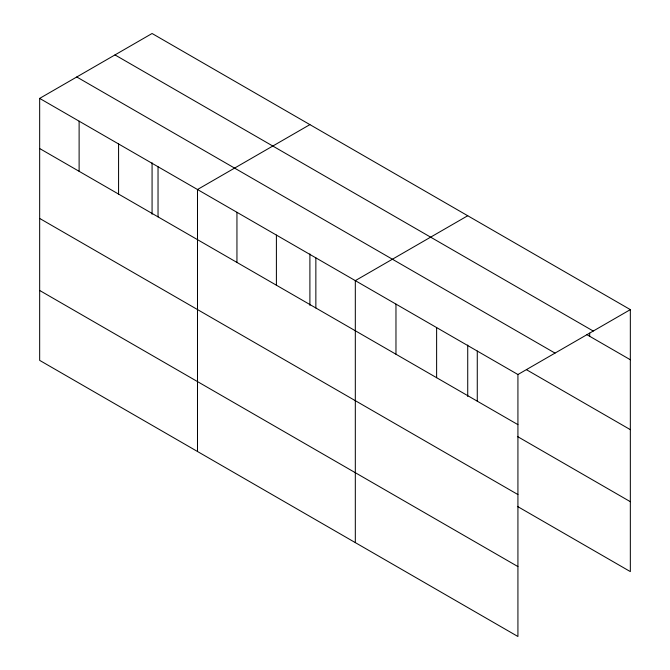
<?xml version="1.0" encoding="UTF-8"?>
<svg xmlns="http://www.w3.org/2000/svg" width="670" height="670" viewBox="0 0 670 670"><rect width="100%" height="100%" fill="white"/><g stroke="black" fill="none" stroke-linecap="round" stroke-linejoin="round"><path stroke-width="1" d="M39.664 98.398L517.927 374.522L517.927 636.5L39.664 360.376L39.664 98.398L152.073 33.5L630.336 309.624L630.336 571.602L517.416 506.403M309.9 124.62L197.491 189.518L197.491 451.496M467.727 215.74L355.318 280.638L355.318 542.616M517.927 374.522L630.336 309.624M114.98 54.915L593.243 331.039M586.97 334.715L630.336 359.748M76.757 76.983L555.02 353.107M526.444 369.681L630.336 429.654M39.664 148.531L517.927 424.646M517.416 436.488L630.336 501.688M39.664 218.437L517.927 494.56M39.664 290.47L517.927 566.586M589.684 333.141L589.684 336.273M477.274 351.055L477.274 401.179M467.727 345.042L467.727 396.489M436.622 327.58L436.622 377.704M395.97 304.113L395.97 354.237M315.855 257.858L315.855 307.991M309.9 253.922L309.9 305.369M276.4 235.078L276.4 285.211M236.946 212.298L236.946 262.431M158.036 166.738L158.036 216.871M152.073 162.802L152.073 214.249M118.573 143.958L118.573 194.091M79.119 121.178L79.119 171.311"/></g></svg>
